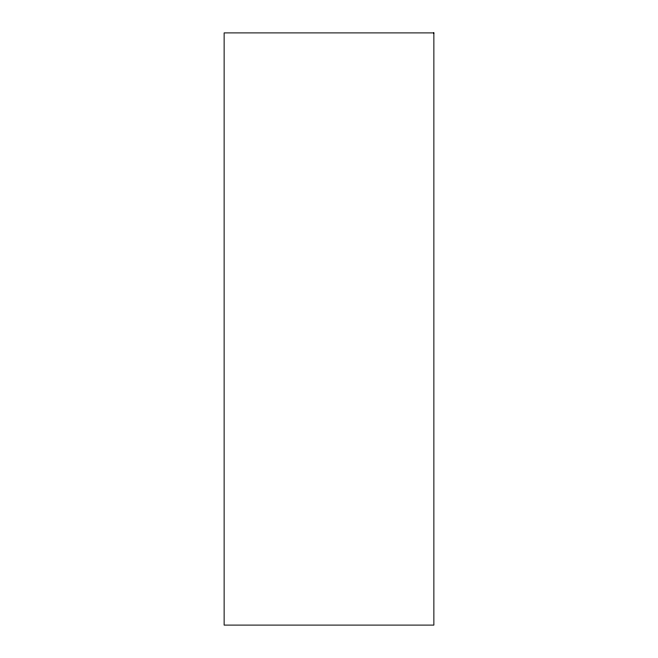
<?xml version="1.0" encoding="UTF-8"?>
<svg xmlns="http://www.w3.org/2000/svg" width="658" height="658" viewBox="0 0 658 658"><rect width="100%" height="100%" fill="white"/><g stroke="black" fill="none" stroke-linecap="round" stroke-linejoin="round"><path stroke-width="0.99" d="M433.869 32.9L224.131 32.9L224.131 625.1L433.869 625.1L433.869 32.9"/></g></svg>
